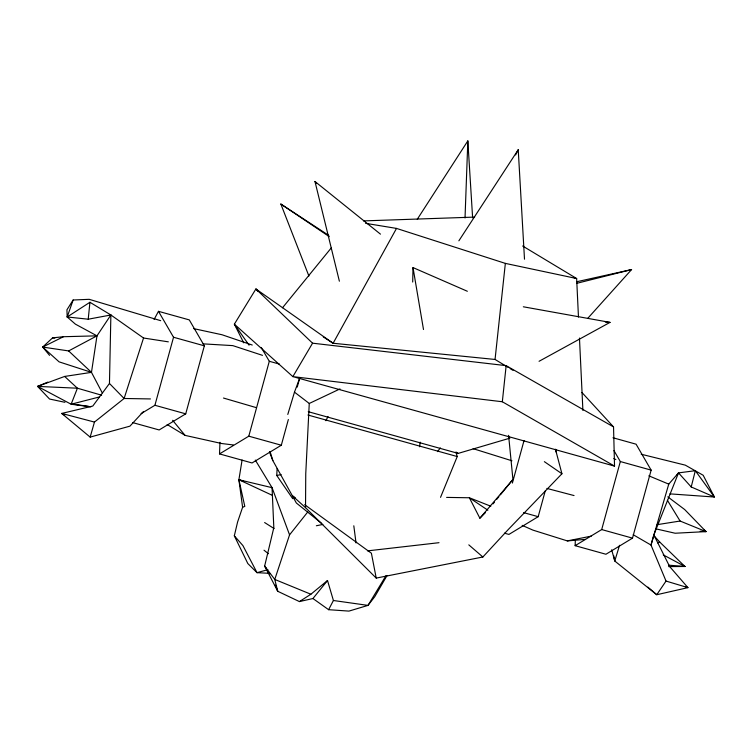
<?xml version="1.0" encoding="UTF-8"?>
<svg xmlns="http://www.w3.org/2000/svg" width="752" height="752" viewBox="0 0 752 752"><rect width="100%" height="100%" fill="white"/><g stroke="black" fill="none" stroke-linecap="round" stroke-linejoin="round"><path stroke-width="1.13" d="M555.446 449.207L561.932 473.76L507.901 529.916L482.869 556.997L376.226 578.091L305.528 507.666L305.754 473.675L309.26 403.467L294.483 392.149L299.785 377.889M143.265 411.729L129.946 426.149L90.165 437.109L61.711 413.431L92.787 406.052L109.463 383.473L110.882 314.985L89.93 302.276L67.191 316.977L75.388 324.14L96.98 335.843L91.471 372.362L102.206 392.77M412.698 282.038L413.008 267.58L467.349 291.268M465.027 217.995L467.829 140.897L417.247 219.311M288.354 419.513L281.314 445.222L252.052 462.959L219.528 453.917L219.969 442.289M612.974 437.758L636.079 444.188L651.138 470.122L632.507 538.141L605.943 554.252L575.13 545.679L575.346 539.87M292.707 498.651L276.745 475.48L277.121 468.543M160.684 320.681L89.187 299.324L73.141 300.001L66.928 309.815L67.191 316.977L88.219 319.205L89.93 302.276M581.926 392.488L613.538 426.92L614.534 466.108L502.327 401.756L506.152 365.641L312.559 343.185L255.906 288.975L234.361 324.159L243.733 342.846M508.042 367.333L495.051 359.456L505.353 263.388L396.511 228.411L365.585 223.325M419.616 446.782L420.142 442.148M242.088 460.027L238.892 479.738L242.605 507.262L237.594 522.01L234.323 535.809L247.812 563.539L257.015 572.667L268.624 573.287M691.21 486.958L695.318 470.686L678.52 472.895L668.754 484.128L651.006 545.059L666.028 581.07L687.93 587.641L669.637 566.529L653.826 534.916L678.52 472.895L691.21 486.958L714.4 497.025L703.195 475.273L685.316 465.159L641.202 454.227M141.132 413.628L154.912 405.281L173.533 337.253L158.475 311.328L154.094 319.478M132.737 422.615L159.151 429.956L185.725 413.844L204.347 345.826L189.288 319.901L158.475 311.328M219.528 453.917L248.79 436.179L269.301 361.28L261.292 347.499M297.228 387.092L299.681 378.153M512.394 483.047L524.031 440.569M504.442 533.177L508.925 534.418L538.188 516.68L545.228 490.971M555.944 451.849L556.555 449.611M575.13 545.679L601.694 529.568L620.325 461.549L613.952 450.58M653.826 534.916L651.006 545.059L633.222 534.738M90.165 437.109L94.461 422.069L124.118 398.485L143.538 338.015L110.882 314.985L88.219 319.205M287.79 414.437L294.483 392.149M619.545 545.294L614.76 561.02L656.75 594.729L687.93 587.641L685.862 586.635M307.7 512.037L289.558 534.86L274.771 579.444L277.742 591.288L299.428 601.581L312.935 598.526L327.515 580.525L333.409 600.5L328.615 609.693L312.935 598.526M67.191 316.977L73.141 300.001M440.54 497.345L457.235 456.549L455.975 452.074M325.907 420.716L328.004 416.514M515.609 154.95L518.231 149.723L524.501 259.205M396.511 228.411L333.117 343.26L323.294 336.905M387.026 575.553L374.75 596.693L368.01 605.388L348.937 611.103L328.615 609.693M312.559 343.185L292.866 376.62L234.361 324.159L249.062 345.187M386.039 575.618L368.01 605.388L333.409 600.5M458.87 240.809L518.231 149.723M96.98 335.843L63.441 336.717L52.574 337.874L42.685 347.067L68.639 350.93L96.98 335.843L110.882 314.985M666.028 581.07L656.75 594.729L647.886 587.115M677.12 474.756L678.52 472.895M437.523 451.632L440.334 447.919M282.526 307.747L331.482 247.662M493.03 503.878L494.506 502.073M496.715 499.356L498.924 496.649M500.4 494.844L512.93 479.485L508.596 435.342M446.613 497.401L469.38 497.768L479.87 518.203L512.93 479.485M587.848 318.246L631.577 269.573L576.784 281.727M479.87 518.203L485.472 512.601M299.428 601.581L310.886 594.24L327.515 580.525M539.062 361.298L610.022 322.382L523.336 306.788M49.547 355.348L42.685 347.067L63.441 336.717M657.68 542.906L659.654 541.966L684.94 566.482L668.65 566.604M309.26 403.467L339.979 388.916M64.926 402.301L49.538 399.021L37.6 386.396L47.808 382.101M242.605 507.262L244.804 506.387L238.892 479.738L272.055 487.672L289.558 534.86M90.842 406.86L71.13 404.228L37.6 386.396L64.644 376.442L91.471 372.362L68.639 350.93M308.254 411.692L458.175 453.4L509.875 438.162M267.862 569.687L257.015 572.667L242.924 545.604L234.323 535.809M99.311 396.99L71.13 404.228L77.418 388.211L64.644 376.442M576.972 283.269L631.577 269.573M276.745 475.48L281.107 474.597M316.348 525.761L322.881 524.435M522.17 525.366L532.886 530.104L567.309 540.904L591.26 536.138M657.069 524.68L680.09 521.033L706.034 531.608L675.136 533.234L655.8 528.835M367.578 550.868L439.008 542.69M567.309 540.904L585.526 539.363M363.517 220.9L474.644 217.093M150.447 398.936L124.118 398.485L109.463 383.473M203.115 343.861L232.81 345.619L262.486 355.348M37.6 386.396L77.418 388.211L101.614 395.195M700.178 531.25L706.034 531.608L684.687 509.546L667.814 496.865M605.332 322.072L610.022 322.382M669.947 493.867L714.4 497.025L695.318 470.686M668.725 565.184L684.94 566.482L682.91 565.344M52.574 337.874L54.877 338.071M495.051 359.456L333.117 343.26L255.906 288.975L258.199 291.597M502.327 401.756L292.866 376.62L614.534 466.108M233.346 444.968L221.718 443.53L185.067 435.38L167.16 424.513M74.824 404.407L88.67 406.362M574.34 278.174L576.643 278.522L578.467 317.043M143.538 338.015L168.335 341.84M505.353 263.388L576.643 278.522L522.64 245.998M193.659 328.624L222.019 334.753L252.249 345.036M546.873 488.415L574.039 495.559M94.461 422.069L61.711 413.431L64.7 415.17M269.301 361.28L279.396 364.09M173.533 337.253L204.347 345.826M620.325 461.549L651.138 470.122M307.935 415.019L457.235 456.549M154.912 405.281L185.725 413.844M601.694 529.568L632.507 538.141M248.79 436.179L281.314 445.222M523.608 512.629L538.188 516.68M223.476 398.034L255.859 407.509M473.111 448.662L511.933 460.779M91.471 372.362L59.088 361.853L42.685 347.067M243.3 481.195L238.892 479.738L272.337 495.352M490.821 506.228L469.38 497.768L487.869 510.204M310.886 594.24L274.771 579.444L264.648 566.059L273.822 527.697L272.055 487.672L255.313 460.083M648.835 475.828L668.754 484.128M613.792 458.513L615.85 459.566M663.245 554.882L684.94 566.482M456.126 452.29L458.175 453.4M506.152 365.641L613.538 426.92M510.044 368.546L513.043 370.36M264.619 522.546L274.113 528.571M308.912 276.05L280.844 204.036L328.774 235.442M280.844 204.036L329.291 236.626M544.363 461.662L561.932 473.76M295.282 497.852L292.462 495.803L305.528 507.666M304.673 504.686L371.394 553.209L376.226 578.091M264.008 550.201L268.398 553.716M339.378 281.201L314.975 181.495L380.465 234.145M704.22 530.151L706.034 531.608M321.781 523.505L296.354 503.003L272.854 460.619L269.432 451.877M268.003 572.394L269.789 573.87M468.806 544.862L482.869 556.997M654.174 535.96L659.654 541.966M314.975 181.495L316.479 183.272M172.612 420.302L185.067 435.38M266.528 568.756L264.648 566.059L277.742 591.288L275.354 585.094M667.372 500.259L680.09 521.033M270.1 451.67L272.854 460.619M611.686 549.787L614.76 561.02L613.679 555.606M413.008 267.58L423.498 329.517M353.807 525.789L356.025 542.916M467.829 140.897L472.623 217.817M579.463 338.062L582.903 410.442"/></g></svg>
